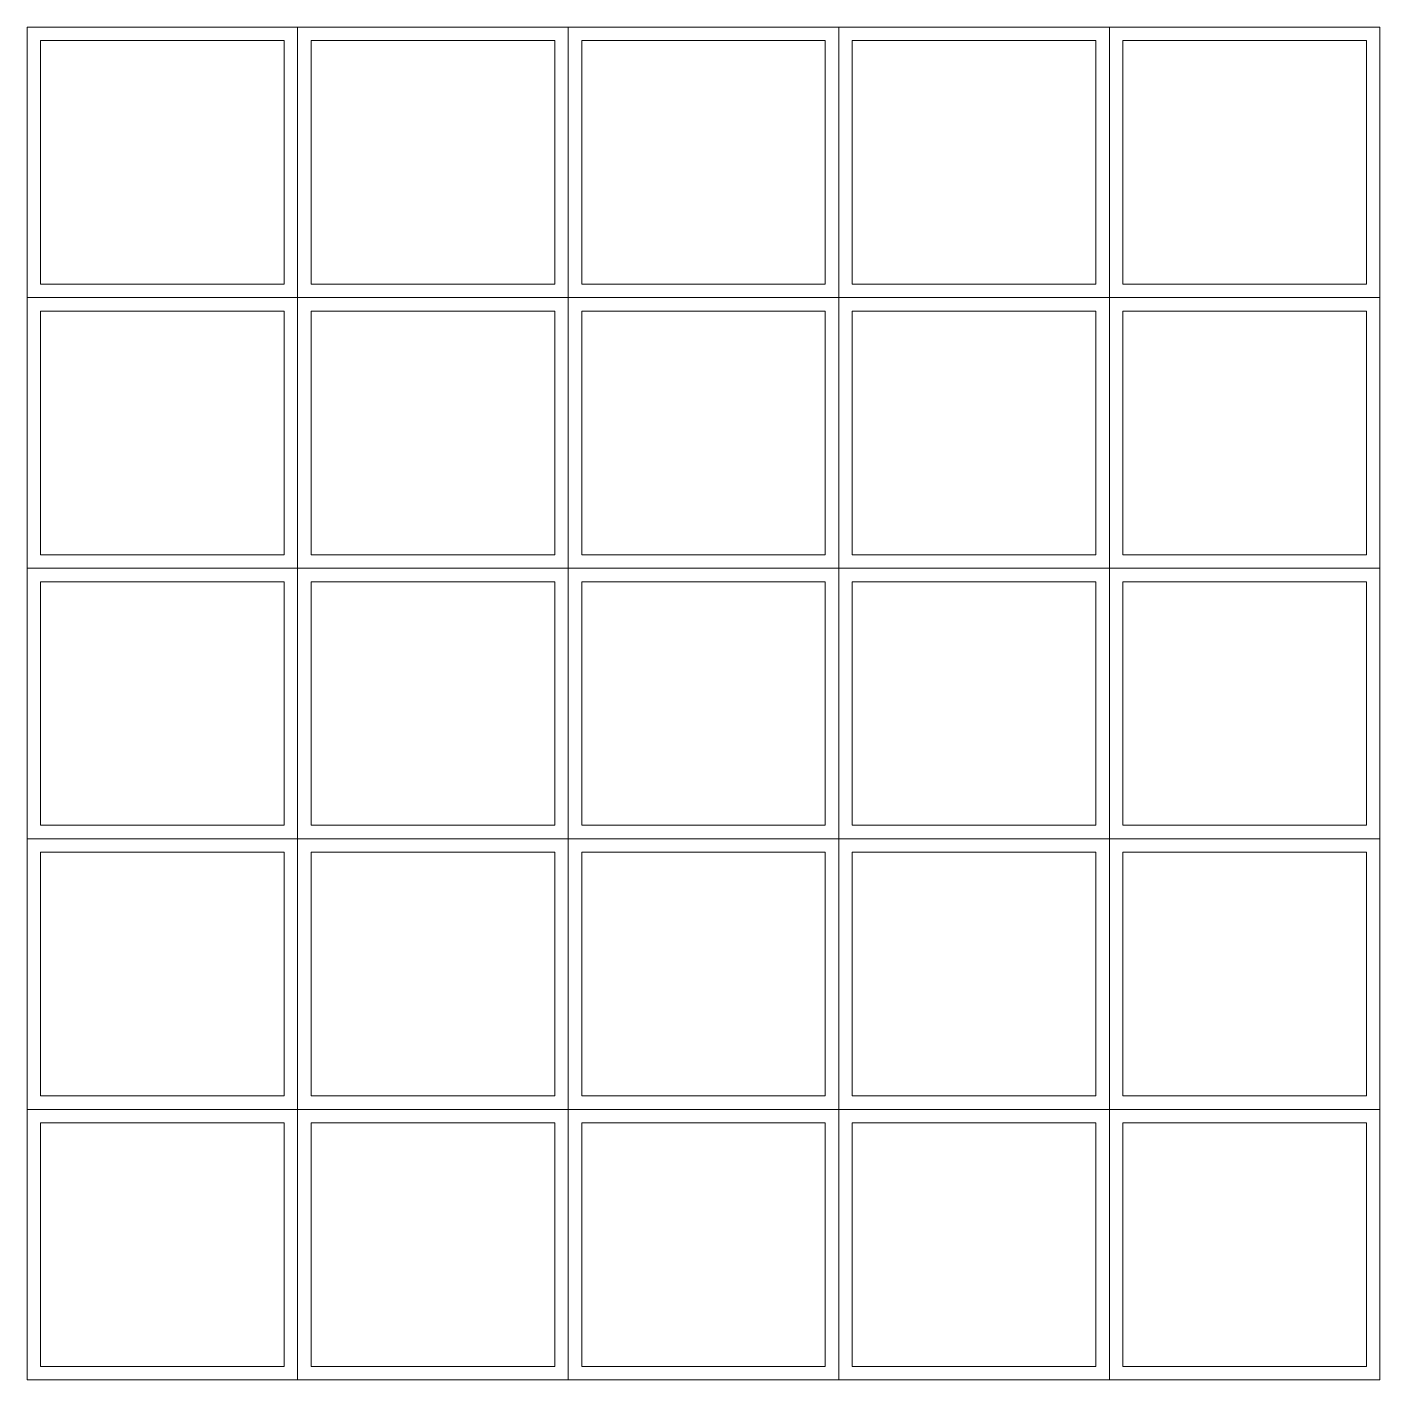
# Model space of a CAD drawing. Header units: metres. Extents: x 0 to 75, y 0 to 75.
import ezdxf

# ---------------------------------------------------------------- set-up
doc = ezdxf.new("R2010")
doc.units = ezdxf.units.M
doc.layers.add('TOP', color=1, linetype='Continuous', lineweight=0)

msp = doc.modelspace()

# ---------------------------------------------------------------- linework, layer by layer
at = {"layer": 'TOP'}
for p, q in [((0, 0), (0, 75)), ((0, 75), (75, 75)), ((15, 0), (15, 75)), ((30, 0), (30, 75)), ((45, 0), (45, 75)), ((60, 0), (60, 75)), ((75, 0), (75, 75)), ((0, 60), (75, 60)), ((0, 45), (75, 45)), ((0, 30), (75, 30)), ((0, 15), (75, 15)), ((0, 0), (75, 0))]:
    msp.add_line(p, q, dxfattribs=at)
for points in [[(0.75, 60.75), (0.75, 74.25), (14.25, 74.25), (14.25, 60.75)], [(15.75, 60.75), (15.75, 74.25), (29.25, 74.25), (29.25, 60.75)], [(30.75, 60.75), (30.75, 74.25), (44.25, 74.25), (44.25, 60.75)], [(45.75, 60.75), (45.75, 74.25), (59.25, 74.25), (59.25, 60.75)], [(60.75, 60.75), (60.75, 74.25), (74.25, 74.25), (74.25, 60.75)], [(0.75, 45.75), (0.75, 59.25), (14.25, 59.25), (14.25, 45.75)], [(15.75, 45.75), (15.75, 59.25), (29.25, 59.25), (29.25, 45.75)], [(30.75, 45.75), (30.75, 59.25), (44.25, 59.25), (44.25, 45.75)], [(45.75, 45.75), (45.75, 59.25), (59.25, 59.25), (59.25, 45.75)], [(60.75, 45.75), (60.75, 59.25), (74.25, 59.25), (74.25, 45.75)], [(0.75, 30.75), (0.75, 44.25), (14.25, 44.25), (14.25, 30.75)], [(15.75, 30.75), (15.75, 44.25), (29.25, 44.25), (29.25, 30.75)], [(30.75, 30.75), (30.75, 44.25), (44.25, 44.25), (44.25, 30.75)], [(45.75, 30.75), (45.75, 44.25), (59.25, 44.25), (59.25, 30.75)], [(60.75, 30.75), (60.75, 44.25), (74.25, 44.25), (74.25, 30.75)], [(0.75, 15.75), (0.75, 29.25), (14.25, 29.25), (14.25, 15.75)], [(15.75, 15.75), (15.75, 29.25), (29.25, 29.25), (29.25, 15.75)], [(30.75, 15.75), (30.75, 29.25), (44.25, 29.25), (44.25, 15.75)], [(45.75, 15.75), (45.75, 29.25), (59.25, 29.25), (59.25, 15.75)], [(60.75, 15.75), (60.75, 29.25), (74.25, 29.25), (74.25, 15.75)], [(0.75, 0.75), (0.75, 14.25), (14.25, 14.25), (14.25, 0.75)], [(15.75, 0.75), (15.75, 14.25), (29.25, 14.25), (29.25, 0.75)], [(30.75, 0.75), (30.75, 14.25), (44.25, 14.25), (44.25, 0.75)], [(45.75, 0.75), (45.75, 14.25), (59.25, 14.25), (59.25, 0.75)], [(60.75, 0.75), (60.75, 14.25), (74.25, 14.25), (74.25, 0.75)]]:
    msp.add_lwpolyline(points, close=True, dxfattribs=at)

doc.saveas('drawing.dxf')
